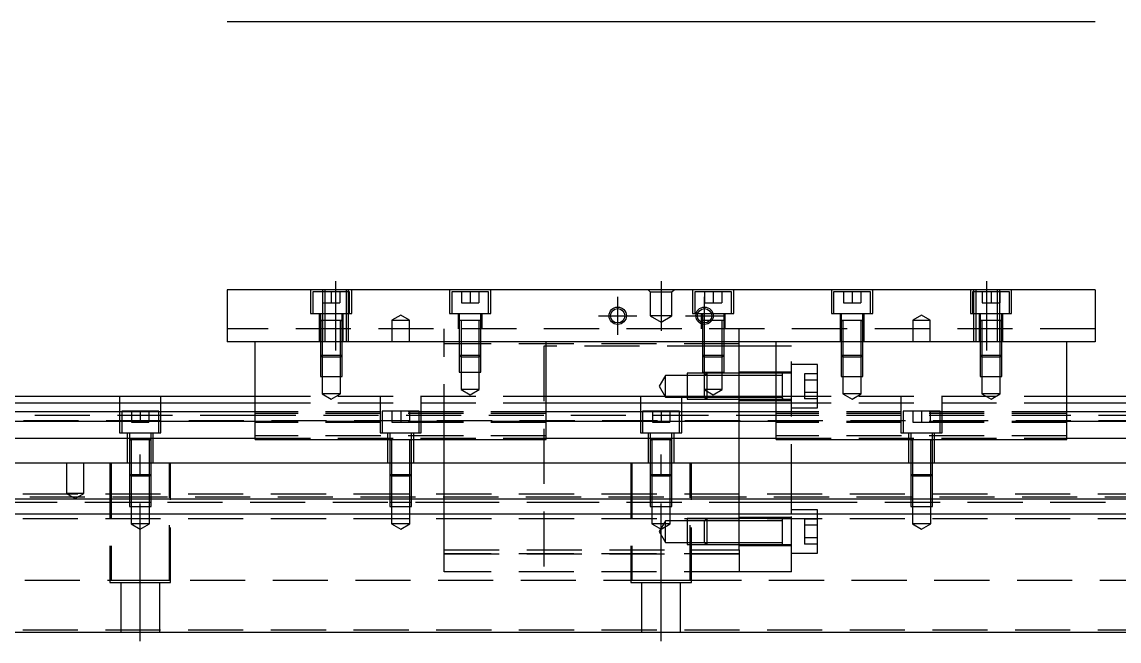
# Model space of a CAD drawing. Extents: x -20 to 983, y -290 to 102.
# Drawn here: x 232.7 to 485.5, y -242.8 to -100 of the extents above; entities that cross this region are included whole.
import ezdxf

# ---------------------------------------------------------------- set-up
doc = ezdxf.new("R2010")
doc.units = 0
doc.linetypes.add('CENTER', pattern=[50.8, 31.75, -6.35, 6.35, -6.35])
doc.linetypes.add('DASHED', pattern=[19.05, 12.7, -6.35])
doc.layers.get('0').update_dxf_attribs({"linetype": 'CONTINUOUS'})
doc.layers.add('CENTER', color=1, linetype='CENTER')

msp = doc.modelspace()

# ---------------------------------------------------------------- linework, layer by layer
at = {"color": 7, "linetype": 'CONTINUOUS'}
for p, q in [((480, -100), (280, -100)), ((280, -161.76), (280, -173.76)), ((480, -161.76), (280, -161.76)), ((480, -161.76), (480, -173.76)), ((480, -173.76), (280, -173.76)), ((286.5, -196.26), (286.5, -173.76)), ((353.5, -196.26), (353.5, -173.76)), ((398, -186.26), (398, -173.76)), ((406.5, -196.26), (406.5, -173.76)), ((473.5, -196.26), (473.5, -173.76)), ((406.5, -174.76), (398, -174.76)), ((0, -186.26), (286.5, -186.26)), ((353.5, -186.26), (406.5, -186.26)), ((473.5, -186.26), (760, -186.26)), ((0, -187.799608), (286.5, -187.799608)), ((353.5, -187.799608), (406.5, -187.799608)), ((473.5, -187.799608), (760, -187.799608)), ((286.5, -189.88154), (0, -189.88154)), ((406.5, -189.88154), (353.5, -189.88154)), ((760, -189.88154), (473.5, -189.88154)), ((286.5, -192.096666), (0, -192.096666)), ((406.5, -192.096666), (353.5, -192.096666)), ((760, -192.096666), (473.5, -192.096666)), ((0, -195.941934), (286.5, -195.941934)), ((286.5, -196.26), (353.5, -196.26)), ((353.5, -195.941934), (406.5, -195.941934)), ((406.5, -196.26), (473.5, -196.26)), ((473.5, -195.941934), (760, -195.941934)), ((760, -201.76), (0, -201.76)), ((760, -210.06), (0, -210.06)), ((760, -213.46), (0, -213.46)), ((760, -240.76), (0, -240.76))]:
    msp.add_line(p, q, dxfattribs=at)
at = {"color": 3, "linetype": 'DASHED'}
for p, q in [((299.25, -161.76), (299.25, -167.26)), ((308.25, -162.26), (299.75, -162.26)), ((299.75, -162.26), (299.75, -167.26)), ((302, -162.26), (302, -164.76)), ((302.000006, -161.76), (302.000006, -162.26)), ((302.000006, -162.26), (302.000006, -167.26)), ((302.5, -161.76), (302.5, -173.76)), ((304, -162.26), (304, -164.76)), ((306, -162.26), (306, -164.76)), ((307.5, -173.76), (307.5, -161.76)), ((307.999994, -173.76), (307.999994, -161.76)), ((308.25, -167.26), (308.25, -162.26)), ((308.75, -167.26), (308.75, -161.76)), ((331.25, -161.76), (331.25, -167.26)), ((332.999994, -162.26), (331.75, -162.26)), ((331.75, -162.26), (331.75, -167.26)), ((340.25, -162.26), (332.999994, -162.26)), ((334, -162.26), (334, -164.76)), ((336, -162.26), (336, -164.76)), ((338, -162.26), (338, -164.76)), ((340.25, -167.26), (340.25, -162.26)), ((340.75, -167.26), (340.75, -161.76)), ((377.5, -162.26), (377, -161.76)), ((377.5, -162.26), (377.5, -167.76)), ((377.5, -162.26), (382.5, -162.26)), ((382.5, -162.26), (383, -161.76)), ((382.5, -167.76), (382.5, -162.26)), ((387.25, -161.76), (387.25, -167.26)), ((396.25, -162.26), (387.75, -162.26)), ((387.75, -162.26), (387.75, -167.26)), ((390, -162.26), (390, -164.76)), ((392, -162.26), (392, -164.76)), ((394, -162.26), (394, -164.76)), ((396.25, -167.26), (396.25, -162.26)), ((396.75, -167.26), (396.75, -161.76)), ((419.25, -161.76), (419.25, -167.26)), ((428.25, -162.26), (419.75, -162.26)), ((419.75, -162.26), (419.75, -167.26)), ((422, -162.26), (422, -164.76)), ((424, -162.26), (424, -164.76)), ((426, -162.26), (426, -164.76)), ((428.25, -167.26), (428.25, -162.26)), ((428.75, -167.26), (428.75, -161.76)), ((451.25, -161.76), (451.25, -167.26)), ((460.25, -162.26), (451.75, -162.26)), ((451.75, -162.26), (451.75, -167.26)), ((452.000006, -161.76), (452.000006, -173.76)), ((452.5, -161.76), (452.5, -173.76)), ((454, -162.26), (454, -164.76)), ((456, -162.26), (456, -164.76)), ((457.5, -173.76), (457.5, -161.76)), ((457.999994, -162.26), (457.999994, -161.76)), ((457.999994, -167.26), (457.999994, -162.26)), ((458, -162.26), (458, -164.76)), ((460.25, -167.26), (460.25, -162.26)), ((460.75, -167.26), (460.75, -161.76)), ((302, -164.76), (304, -164.76)), ((304, -164.76), (306, -164.76)), ((334, -164.76), (336, -164.76)), ((336, -164.76), (338, -164.76)), ((390, -164.76), (392, -164.76)), ((392, -164.76), (394, -164.76)), ((422, -164.76), (424, -164.76)), ((424, -164.76), (426, -164.76)), ((454, -164.76), (456, -164.76)), ((456, -164.76), (458, -164.76)), ((299.25, -167.26), (308.75, -167.26)), ((301.25, -167.26), (301.25, -173.76)), ((301.5, -167.26), (301.5, -168.86)), ((301.5, -168.855), (301.5, -168.86)), ((301.5, -168.86), (301.757448, -168.86)), ((301.757468, -168.86), (301.5, -168.86)), ((301.5, -168.86), (301.5, -173.75998)), ((301.5, -168.86), (301.5, -168.865)), ((306.242552, -168.86), (301.757468, -168.86)), ((301.9, -168.86), (301.9, -173.75998)), ((302.000006, -167.26), (302.000006, -173.76)), ((306.1, -173.75998), (306.1, -168.86)), ((306.5, -168.86), (306.242552, -168.86)), ((306.242602, -168.86), (306.5, -168.86)), ((306.5, -168.86), (306.5, -167.26)), ((306.5, -168.86), (306.5, -168.855)), ((306.5, -173.75998), (306.5, -168.86)), ((306.5, -168.865), (306.5, -168.86)), ((306.75, -173.76), (306.75, -167.26)), ((320, -167.6053), (318, -168.76)), ((318, -168.76), (320, -168.76)), ((318, -168.76), (318, -173.76)), ((322, -168.76), (320, -167.6053)), ((320, -168.76), (322, -168.76)), ((322, -173.76), (322, -168.76)), ((331.25, -167.26), (340.75, -167.26)), ((333.25, -167.26), (333.25, -170.76)), ((333.5, -167.26), (333.5, -168.86)), ((333.5, -168.855), (333.5, -168.86)), ((333.757468, -168.86), (333.5, -168.86)), ((333.5, -168.86), (333.5, -168.865)), ((333.5, -168.86), (333.5, -170.75998)), ((338.5, -168.86), (333.757468, -168.86)), ((333.9, -168.86), (333.9, -170.75998)), ((338.1, -170.75998), (338.1, -168.86)), ((338.5, -168.86), (338.5, -167.26)), ((338.5, -168.86), (338.5, -168.855)), ((338.5, -168.865), (338.5, -168.86)), ((338.5, -170.75998), (338.5, -168.86)), ((338.75, -170.76), (338.75, -167.26)), ((382.5, -167.76), (377.5, -167.76)), ((377.5, -167.76), (380, -169.203376)), ((380, -169.203376), (382.5, -167.76)), ((387.25, -167.26), (396.75, -167.26)), ((389.25, -167.26), (389.25, -170.76)), ((389.5, -167.26), (389.5, -168.86)), ((389.5, -168.855), (389.5, -168.86)), ((389.757468, -168.86), (389.5, -168.86)), ((389.5, -168.86), (389.5, -169.332418)), ((389.5, -168.86), (389.5, -168.865)), ((389.5, -169.332418), (389.5, -169.696492)), ((391.229562, -168.86), (389.757468, -168.86)), ((389.9, -168.86), (389.9, -169.406966)), ((391.669968, -168.86), (391.229562, -168.86)), ((391.67033, -168.86), (391.229838, -168.86)), ((394.242552, -168.86), (391.669968, -168.86)), ((394.1, -170.75998), (394.1, -168.86)), ((394.5, -168.86), (394.242552, -168.86)), ((394.5, -168.86), (394.5, -167.26)), ((394.5, -168.86), (394.5, -168.855)), ((394.5, -170.75998), (394.5, -168.86)), ((394.5, -168.865), (394.5, -168.86)), ((394.75, -170.76), (394.75, -167.26)), ((419.25, -167.26), (428.75, -167.26)), ((421.25, -167.26), (421.25, -173.76)), ((421.5, -167.26), (421.5, -168.86)), ((421.5, -168.855), (421.5, -168.86)), ((421.5, -168.86), (421.757448, -168.86)), ((421.757468, -168.86), (421.5, -168.86)), ((421.5, -168.86), (421.5, -173.75998)), ((421.5, -168.86), (421.5, -168.865)), ((426.242552, -168.86), (421.757468, -168.86)), ((421.9, -168.86), (421.9, -173.75998)), ((426.1, -173.75998), (426.1, -168.86)), ((426.5, -168.86), (426.242552, -168.86)), ((426.242602, -168.86), (426.5, -168.86)), ((426.5, -168.86), (426.5, -167.26)), ((426.5, -168.86), (426.5, -168.855)), ((426.5, -173.75998), (426.5, -168.86)), ((426.5, -168.865), (426.5, -168.86)), ((426.75, -173.76), (426.75, -167.26)), ((440, -167.6053), (438, -168.76)), ((438, -168.76), (440, -168.76)), ((438, -168.76), (438, -173.76)), ((442, -168.76), (440, -167.6053)), ((440, -168.76), (442, -168.76)), ((442, -173.76), (442, -168.76)), ((451.25, -167.26), (460.75, -167.26)), ((453.25, -167.26), (453.25, -173.76)), ((453.5, -167.26), (453.5, -168.86)), ((453.5, -168.855), (453.5, -168.86)), ((453.5, -168.86), (453.757448, -168.86)), ((453.757468, -168.86), (453.5, -168.86)), ((453.5, -168.86), (453.5, -168.865)), ((453.5, -168.86), (453.5, -173.75998)), ((458.242552, -168.86), (453.757468, -168.86)), ((453.9, -168.86), (453.9, -173.75998)), ((457.999994, -173.76), (457.999994, -167.26)), ((458.1, -173.75998), (458.1, -168.86)), ((458.5, -168.86), (458.242552, -168.86)), ((458.242602, -168.86), (458.5, -168.86)), ((458.5, -168.86), (458.5, -167.26)), ((458.5, -168.86), (458.5, -168.855)), ((458.5, -168.865), (458.5, -168.86)), ((458.5, -173.75998), (458.5, -168.86)), ((458.75, -173.76), (458.75, -167.26)), ((480, -170.76), (280, -170.76)), ((330, -173.76), (330, -170.76)), ((333.5, -170.76), (333.5, -173.76)), ((333.500006, -170.76), (333.500006, -173.76)), ((333.9, -170.76), (333.9, -173.76)), ((338.1, -173.76), (338.1, -170.76)), ((338.499994, -173.76), (338.499994, -170.76)), ((338.5, -173.76), (338.5, -170.76)), ((389.5, -169.696492), (389.5, -170.75998)), ((389.5, -170.76), (389.5, -176.86)), ((389.500006, -170.76), (389.500006, -176.86)), ((389.9, -169.406966), (389.9, -169.757498)), ((389.9, -169.757498), (389.9, -170.75998)), ((389.9, -170.76), (389.9, -177.26)), ((394.1, -173.76), (394.1, -170.76)), ((394.499994, -173.76), (394.499994, -170.76)), ((394.5, -173.76), (394.5, -170.76)), ((398, -173.76), (398, -170.76)), ((301.5, -173.76), (301.5, -176.86)), ((301.500006, -173.76), (301.500006, -176.860006)), ((301.9, -173.76), (301.9, -177.26)), ((306.1, -177.26), (306.1, -173.76)), ((306.499994, -176.860006), (306.499994, -173.76)), ((306.5, -176.86), (306.5, -173.76)), ((330, -196.26), (330, -173.76)), ((398, -174.26), (330, -174.26)), ((333.5, -173.76), (333.5, -176.86)), ((333.500006, -173.76), (333.500006, -176.860006)), ((333.9, -173.76), (333.9, -177.26)), ((338.1, -177.26), (338.1, -173.76)), ((338.499994, -176.860006), (338.499994, -173.76)), ((338.5, -176.86), (338.5, -173.76)), ((394.1, -177.26), (394.1, -173.76)), ((394.499994, -176.860006), (394.499994, -173.76)), ((394.5, -176.86), (394.5, -173.76)), ((421.5, -173.76), (421.5, -176.86)), ((421.500006, -173.76), (421.500006, -176.860006)), ((421.9, -173.76), (421.9, -177.26)), ((426.1, -177.26), (426.1, -173.76)), ((426.499994, -176.860006), (426.499994, -173.76)), ((426.5, -176.86), (426.5, -173.76)), ((453.5, -173.76), (453.5, -176.86)), ((453.500006, -173.76), (453.500006, -176.860006)), ((453.9, -173.76), (453.9, -177.26)), ((458.1, -177.26), (458.1, -173.76)), ((458.499994, -176.860006), (458.499994, -173.76)), ((458.5, -176.86), (458.5, -173.76)), ((301.5, -176.86), (306.5, -176.86)), ((301.5, -176.86), (301.9, -177.26)), ((301.500006, -176.86002), (301.500006, -181.76)), ((306.1, -177.26), (306.5, -176.86)), ((306.499994, -181.76), (306.499994, -176.86002)), ((333.5, -176.86), (338.5, -176.86)), ((333.5, -176.86), (333.9, -177.26)), ((333.500006, -176.86002), (333.500006, -180.76)), ((338.1, -177.26), (338.5, -176.86)), ((338.499994, -180.76), (338.499994, -176.86002)), ((353, -174.76), (353, -226.76)), ((394.1, -174.76), (353, -174.76)), ((389.5, -176.86), (394.5, -176.86)), ((389.5, -176.86), (389.9, -177.26)), ((389.500006, -176.86002), (389.500006, -180.76)), ((394.5, -174.76), (394.1, -174.76)), ((394.1, -177.26), (394.5, -176.86)), ((394.499994, -180.76), (394.499994, -176.86002)), ((398, -174.76), (394.5, -174.76)), ((410, -174.76), (406.5, -174.76)), ((410, -210.06), (410, -174.76)), ((421.5, -176.86), (426.5, -176.86)), ((421.5, -176.86), (421.9, -177.26)), ((421.500006, -176.86002), (421.500006, -181.76)), ((426.1, -177.26), (426.5, -176.86)), ((426.499994, -181.76), (426.499994, -176.86002)), ((453.5, -176.86), (458.5, -176.86)), ((453.5, -176.86), (453.9, -177.26)), ((453.500006, -176.86002), (453.500006, -181.76)), ((458.1, -177.26), (458.5, -176.86)), ((458.499994, -181.76), (458.499994, -176.86002)), ((306.1, -177.26), (301.9, -177.26)), ((301.9, -177.26002), (301.9, -181.76)), ((306.1, -181.76), (306.1, -177.26002)), ((338.1, -177.26), (333.9, -177.26)), ((333.9, -177.26002), (333.9, -180.76)), ((338.1, -180.76), (338.1, -177.26002)), ((394.1, -177.26), (389.9, -177.26)), ((389.9, -177.26002), (389.9, -180.76)), ((394.1, -180.76), (394.1, -177.26002)), ((416, -179.01), (410, -179.01)), ((416, -189.01), (416, -179.01)), ((426.1, -177.26), (421.9, -177.26)), ((421.9, -177.26002), (421.9, -181.76)), ((426.1, -181.76), (426.1, -177.26002)), ((458.1, -177.26), (453.9, -177.26)), ((453.9, -177.26002), (453.9, -181.76)), ((458.1, -181.76), (458.1, -177.26002)), ((301.500006, -181.76), (306.499994, -181.76)), ((301.9, -181.76), (301.9, -185.76)), ((306.1, -185.76), (306.1, -181.76)), ((333.500006, -180.76), (338.499994, -180.76)), ((333.9, -180.76), (333.9, -184.76)), ((338.1, -184.76), (338.1, -180.76)), ((381, -181.51), (379.556624, -184.01)), ((381, -186.51), (381, -181.51)), ((386, -181.51), (381, -181.51)), ((386, -181.010006), (386, -187.009994)), ((390.49998, -181.010006), (386, -181.010006)), ((389.99998, -181.51), (386, -181.51)), ((389.500006, -180.76), (394.499994, -180.76)), ((389.9, -180.76), (389.9, -184.76)), ((390.5, -181.01), (390, -181.51)), ((390, -186.51), (390, -181.51)), ((398, -181.51), (390, -181.51)), ((390.5, -181.01), (390.5, -187.01)), ((398, -181.01), (390.5, -181.01)), ((398, -181.010006), (390.5, -181.010006)), ((394.1, -184.76), (394.1, -180.76)), ((410, -180.76), (398, -180.76)), ((402.500006, -181.01), (398.00002, -181.01)), ((408, -181.51), (398.00002, -181.51)), ((407.499994, -181.01), (402.500006, -181.01)), ((408, -181.01), (407.499994, -181.01)), ((408, -181.01), (407.995, -181.01)), ((408, -181.359602), (408, -181.01)), ((408.005, -181.01), (408, -181.01)), ((410, -181.01), (408, -181.01)), ((408, -183.84997), (408, -181.359602)), ((413, -181.123248), (413, -182.566624)), ((416, -181.123248), (413, -181.123248)), ((421.500006, -181.76), (426.499994, -181.76)), ((421.9, -181.76), (421.9, -185.76)), ((426.1, -185.76), (426.1, -181.76)), ((453.500006, -181.76), (458.499994, -181.76)), ((453.9, -181.76), (453.9, -185.76)), ((458.1, -185.76), (458.1, -181.76)), ((379.556624, -184.01), (381, -186.51)), ((408, -184.21006), (408, -183.84997)), ((408, -186.66035), (408, -184.21006)), ((413, -182.566624), (413, -185.453376)), ((416, -182.566624), (413, -182.566624)), ((255.25, -186.26), (255.25, -194.76)), ((264.75, -194.76), (264.75, -186.26)), ((286.5, -186.26), (353.5, -186.26)), ((306.1, -185.76), (301.9, -185.76)), ((301.9, -185.76), (304, -186.972436)), ((304, -186.972436), (306.1, -185.76)), ((315.25, -186.26), (315.25, -194.76)), ((324.75, -194.76), (324.75, -186.26)), ((338.1, -184.76), (333.9, -184.76)), ((333.9, -184.76), (336, -185.972436)), ((336, -185.972436), (338.1, -184.76)), ((375.25, -186.26), (375.25, -194.76)), ((381, -186.51), (386, -186.51)), ((384.75, -194.76), (384.75, -186.26)), ((386, -186.51), (389.99998, -186.51)), ((386, -187.009994), (390.49998, -187.009994)), ((394.1, -184.76), (389.9, -184.76)), ((389.9, -184.76), (392, -185.972436)), ((390, -186.51), (390.5, -187.01)), ((390, -186.51), (398, -186.51)), ((390.5, -187.009994), (398, -187.009994)), ((390.5, -187.01), (398, -187.01)), ((392, -185.972436), (394.1, -184.76)), ((398, -196.26), (398, -186.26)), ((398.00002, -186.51), (408, -186.51)), ((398.00002, -187.01), (408.005, -187.01)), ((406.5, -186.26), (473.5, -186.26)), ((407.995, -187.01), (410, -187.01)), ((408, -187.01), (408, -186.66035)), ((408, -186.660398), (408, -187.01)), ((413, -185.453376), (413, -186.896752)), ((416, -185.453376), (413, -185.453376)), ((416, -186.896752), (413, -186.896752)), ((426.1, -185.76), (421.9, -185.76)), ((421.9, -185.76), (424, -186.972436)), ((424, -186.972436), (426.1, -185.76)), ((435.25, -186.26), (435.25, -194.76)), ((444.75, -194.76), (444.75, -186.26)), ((458.1, -185.76), (453.9, -185.76)), ((453.9, -185.76), (456, -186.972436)), ((456, -186.972436), (458.1, -185.76)), ((286.5, -187.799608), (353.5, -187.799608)), ((398, -187.26), (410, -187.26)), ((406.5, -187.799608), (473.5, -187.799608)), ((410, -189.01), (416, -189.01)), ((703, -192.01), (25, -192.01)), ((286.5, -190.76), (28, -190.76)), ((264.25, -189.76), (255.75, -189.76)), ((255.75, -189.76), (255.75, -194.76)), ((258, -189.76), (258, -192.26)), ((260, -189.76), (260, -192.26)), ((262, -189.76), (262, -192.26)), ((264.25, -194.76), (264.25, -189.76)), ((353.5, -189.88154), (286.5, -189.88154)), ((353.5, -190.28668), (286.5, -190.28668)), ((352.99998, -190.76), (286.5, -190.76)), ((324.25, -189.76), (315.75, -189.76)), ((315.75, -189.76), (315.75, -194.76)), ((318, -189.76), (318, -192.26)), ((320, -189.76), (320, -192.26)), ((322, -189.76), (322, -192.26)), ((324.25, -194.76), (324.25, -189.76)), ((410, -190.76), (353, -190.76)), ((384.25, -189.76), (375.75, -189.76)), ((375.75, -189.76), (375.75, -194.76)), ((378, -189.76), (378, -192.26)), ((380, -189.76), (380, -192.26)), ((382, -189.76), (382, -192.26)), ((384.25, -194.76), (384.25, -189.76)), ((473.5, -189.88154), (406.5, -189.88154)), ((473.5, -190.28668), (406.5, -190.28668)), ((473.5, -190.76), (410.00002, -190.76)), ((444.25, -189.76), (435.75, -189.76)), ((435.75, -189.76), (435.75, -194.76)), ((438, -189.76), (438, -192.26)), ((440, -189.76), (440, -192.26)), ((442, -189.76), (442, -192.26)), ((444.25, -194.76), (444.25, -189.76)), ((703, -190.76), (473.5, -190.76)), ((258, -192.26), (260, -192.26)), ((260, -192.26), (262, -192.26)), ((353.5, -192.096666), (286.5, -192.096666)), ((353.5, -192.34), (286.5, -192.34)), ((318, -192.26), (320, -192.26)), ((320, -192.26), (322, -192.26)), ((378, -192.26), (380, -192.26)), ((380, -192.26), (382, -192.26)), ((473.5, -192.096666), (406.5, -192.096666)), ((473.5, -192.34), (406.5, -192.34)), ((438, -192.26), (440, -192.26)), ((440, -192.26), (442, -192.26)), ((255.25, -194.76), (264.75, -194.76)), ((257, -194.76), (257, -201.76)), ((257.5, -194.76), (257.5, -196.36)), ((257.5, -196.355), (257.5, -196.36)), ((257.5, -196.36), (257.757448, -196.36)), ((257.757468, -196.36), (257.5, -196.36)), ((257.5, -196.36), (257.5, -196.365)), ((257.5, -196.36), (257.5, -201.75998)), ((262.242552, -196.36), (257.757468, -196.36)), ((257.9, -196.36), (257.9, -201.75998)), ((262.1, -201.75998), (262.1, -196.36)), ((262.5, -196.36), (262.242552, -196.36)), ((262.242602, -196.36), (262.5, -196.36)), ((262.5, -196.36), (262.5, -194.76)), ((262.5, -196.36), (262.5, -196.355)), ((262.5, -196.365), (262.5, -196.36)), ((262.5, -201.75998), (262.5, -196.36)), ((263, -201.76), (263, -194.76)), ((353.5, -195.437372), (286.5, -195.437372)), ((286.5, -195.941934), (353.5, -195.941934)), ((315.25, -194.76), (324.75, -194.76)), ((317, -194.76), (317, -201.76)), ((317.5, -194.76), (317.5, -196.36)), ((317.5, -196.355), (317.5, -196.36)), ((317.5, -196.36), (317.757448, -196.36)), ((317.757468, -196.36), (317.5, -196.36)), ((317.5, -196.36), (317.5, -196.365)), ((317.5, -196.36), (317.5, -201.75998)), ((322.242552, -196.36), (317.757468, -196.36)), ((317.9, -196.36), (317.9, -201.75998)), ((322.1, -201.75998), (322.1, -196.36)), ((322.5, -196.36), (322.242552, -196.36)), ((322.242602, -196.36), (322.5, -196.36)), ((322.5, -196.36), (322.5, -194.76)), ((322.5, -196.36), (322.5, -196.355)), ((322.5, -196.365), (322.5, -196.36)), ((322.5, -201.75998), (322.5, -196.36)), ((323, -201.76), (323, -194.76)), ((330, -201.76), (330, -196.26)), ((375.25, -194.76), (384.75, -194.76)), ((377, -194.76), (377, -201.76)), ((377.5, -194.76), (377.5, -196.36)), ((377.5, -196.355), (377.5, -196.36)), ((377.5, -196.36), (377.757448, -196.36)), ((377.757468, -196.36), (377.5, -196.36)), ((377.5, -196.36), (377.5, -196.365)), ((377.5, -196.36), (377.5, -201.75998)), ((382.242552, -196.36), (377.757468, -196.36)), ((377.9, -196.36), (377.9, -201.75998)), ((382.1, -201.75998), (382.1, -196.36)), ((382.5, -196.36), (382.242552, -196.36)), ((382.242602, -196.36), (382.5, -196.36)), ((382.5, -196.36), (382.5, -194.76)), ((382.5, -196.36), (382.5, -196.355)), ((382.5, -196.365), (382.5, -196.36)), ((382.5, -201.75998), (382.5, -196.36)), ((383, -201.76), (383, -194.76)), ((398, -201.76), (398, -196.26)), ((473.5, -195.437372), (406.5, -195.437372)), ((406.5, -195.941934), (473.5, -195.941934)), ((435.25, -194.76), (444.75, -194.76)), ((437, -194.76), (437, -201.76)), ((437.5, -194.76), (437.5, -196.36)), ((437.5, -196.355), (437.5, -196.36)), ((437.5, -196.36), (437.757448, -196.36)), ((437.757468, -196.36), (437.5, -196.36)), ((437.5, -196.36), (437.5, -196.365)), ((437.5, -196.36), (437.5, -201.75998)), ((442.242552, -196.36), (437.757468, -196.36)), ((437.9, -196.36), (437.9, -201.75998)), ((442.1, -201.75998), (442.1, -196.36)), ((442.5, -196.36), (442.242552, -196.36)), ((442.242602, -196.36), (442.5, -196.36)), ((442.5, -196.36), (442.5, -194.76)), ((442.5, -196.36), (442.5, -196.355)), ((442.5, -196.365), (442.5, -196.36)), ((442.5, -201.75998), (442.5, -196.36)), ((443, -201.76), (443, -194.76)), ((243, -201.76), (243, -208.76)), ((247, -208.76), (247, -201.76)), ((253, -201.76), (253, -229.26)), ((253.291796, -201.76), (253.291796, -228.76)), ((257.5, -201.76), (257.5, -204.36)), ((257.500006, -201.76), (257.500006, -204.360006)), ((257.9, -201.76), (257.9, -204.76)), ((262.1, -204.76), (262.1, -201.76)), ((262.499994, -204.360006), (262.499994, -201.76)), ((262.5, -204.36), (262.5, -201.76)), ((266.708204, -228.76), (266.708204, -201.76)), ((267, -229.26), (267, -201.76)), ((317.5, -201.76), (317.5, -204.36)), ((317.500006, -201.76), (317.500006, -204.360006)), ((317.9, -201.76), (317.9, -204.76)), ((322.1, -204.76), (322.1, -201.76)), ((322.499994, -204.360006), (322.499994, -201.76)), ((322.5, -204.36), (322.5, -201.76)), ((330, -210.06), (330, -201.76)), ((373, -201.76), (373, -229.26)), ((373.291796, -201.76), (373.291796, -228.76)), ((377.5, -201.76), (377.5, -204.36)), ((377.500006, -201.76), (377.500006, -204.360006)), ((377.9, -201.76), (377.9, -204.76)), ((382.1, -204.76), (382.1, -201.76)), ((382.499994, -204.360006), (382.499994, -201.76)), ((382.5, -204.36), (382.5, -201.76)), ((386.708204, -228.76), (386.708204, -201.76)), ((387, -229.26), (387, -201.76)), ((398, -210.06), (398, -201.76)), ((437.5, -201.76), (437.5, -204.36)), ((437.500006, -201.76), (437.500006, -204.360006)), ((437.9, -201.76), (437.9, -204.76)), ((442.1, -204.76), (442.1, -201.76)), ((442.499994, -204.360006), (442.499994, -201.76)), ((442.5, -204.36), (442.5, -201.76)), ((257.5, -204.36), (262.5, -204.36)), ((257.5, -204.36), (257.9, -204.76)), ((257.500006, -204.36002), (257.500006, -210.06)), ((262.1, -204.76), (262.5, -204.36)), ((262.499994, -210.06), (262.499994, -204.36002)), ((317.5, -204.36), (322.5, -204.36)), ((317.5, -204.36), (317.9, -204.76)), ((317.500006, -204.36002), (317.500006, -210.06)), ((322.1, -204.76), (322.5, -204.36)), ((322.499994, -210.06), (322.499994, -204.36002)), ((377.5, -204.36), (382.5, -204.36)), ((377.5, -204.36), (377.9, -204.76)), ((377.500006, -204.36002), (377.500006, -210.06)), ((382.1, -204.76), (382.5, -204.36)), ((382.499994, -210.06), (382.499994, -204.36002)), ((437.5, -204.36), (442.5, -204.36)), ((437.5, -204.36), (437.9, -204.76)), ((437.500006, -204.36002), (437.500006, -210.06)), ((442.1, -204.76), (442.5, -204.36)), ((442.499994, -210.06), (442.499994, -204.36002)), ((262.1, -204.76), (257.9, -204.76)), ((257.9, -204.76002), (257.9, -211.76)), ((262.1, -211.76), (262.1, -204.76002)), ((322.1, -204.76), (317.9, -204.76)), ((317.9, -204.76002), (317.9, -211.76)), ((322.1, -211.76), (322.1, -204.76002)), ((382.1, -204.76), (377.9, -204.76)), ((377.9, -204.76002), (377.9, -211.76)), ((382.1, -211.76), (382.1, -204.76002)), ((442.1, -204.76), (437.9, -204.76)), ((437.9, -204.76002), (437.9, -211.76)), ((442.1, -211.76), (442.1, -204.76002)), ((760, -208.91), (0, -208.91)), ((25, -209.51), (703, -209.51)), ((247, -208.76), (243, -208.76)), ((243, -208.76), (245, -209.9147)), ((245, -209.9147), (247, -208.76)), ((56.708204, -210.76), (330, -210.76)), ((257.500006, -210.06), (257.500006, -211.76)), ((257.500006, -210.76), (262.499994, -210.76)), ((257.500006, -211.76), (262.499994, -211.76)), ((257.9, -211.76), (257.9, -215.76)), ((262.1, -215.76), (262.1, -211.76)), ((262.499994, -211.76), (262.499994, -210.06)), ((317.500006, -210.06), (317.500006, -211.76)), ((317.500006, -210.76), (322.499994, -210.76)), ((317.500006, -211.76), (322.499994, -211.76)), ((317.9, -211.76), (317.9, -215.76)), ((322.1, -215.76), (322.1, -211.76)), ((322.499994, -211.76), (322.499994, -210.06)), ((330, -213.46), (330, -210.06)), ((330, -210.76), (352.99998, -210.76)), ((353, -210.759994), (398, -210.759994)), ((353, -210.76), (398, -210.76)), ((377.500006, -210.06), (377.500006, -211.76)), ((377.500006, -210.76), (382.499994, -210.76)), ((377.500006, -211.76), (382.499994, -211.76)), ((377.9, -211.76), (377.9, -215.76)), ((382.1, -215.76), (382.1, -211.76)), ((382.499994, -211.76), (382.499994, -210.06)), ((398, -213.46), (398, -210.06)), ((398, -210.759994), (407.500006, -210.759994)), ((398, -210.76), (407.500006, -210.76)), ((407.500006, -210.759994), (410, -210.759994)), ((407.500006, -210.76), (410, -210.76)), ((410, -211.76), (410, -210.06)), ((410, -213.46), (410, -211.76)), ((410.00002, -210.76), (412.499994, -210.76)), ((412.499994, -210.76), (703, -210.76)), ((437.500006, -210.06), (437.500006, -211.76)), ((437.500006, -210.76), (442.499994, -210.76)), ((437.500006, -211.76), (442.499994, -211.76)), ((437.9, -211.76), (437.9, -215.76)), ((442.1, -215.76), (442.1, -211.76)), ((442.499994, -211.76), (442.499994, -210.06)), ((760, -214.61), (0, -214.61)), ((330, -221.76), (330, -213.46)), ((386, -214.510006), (386, -220.509994)), ((390.49998, -214.510006), (386, -214.510006)), ((390.5, -214.51), (390, -215.01)), ((390.5, -214.51), (390.5, -220.51)), ((398, -214.51), (390.5, -214.51)), ((398, -214.510006), (390.5, -214.510006)), ((398, -221.76), (398, -213.46)), ((410, -214.26), (398, -214.26)), ((408, -214.51), (398.00002, -214.51)), ((408, -214.51), (407.995, -214.51)), ((410, -214.51), (408, -214.51)), ((408.005, -214.51), (408, -214.51)), ((408, -217.34997), (408, -214.61)), ((416, -212.51), (410, -212.51)), ((410, -226.76), (410, -213.46)), ((413, -214.623248), (413, -216.066624)), ((416, -214.623248), (413, -214.623248)), ((416, -213.46), (416, -212.51)), ((416, -222.51), (416, -213.46)), ((262.1, -215.76), (257.9, -215.76)), ((257.9, -215.76), (260, -216.972436)), ((260, -216.972436), (262.1, -215.76)), ((322.1, -215.76), (317.9, -215.76)), ((317.9, -215.76), (320, -216.972436)), ((320, -216.972436), (322.1, -215.76)), ((382.1, -215.76), (377.9, -215.76)), ((377.9, -215.76), (380, -216.972436)), ((381, -215.01), (379.556624, -217.51)), ((380, -216.972436), (382.1, -215.76)), ((381, -220.01), (381, -215.01)), ((386, -215.01), (381, -215.01)), ((389.99998, -215.01), (386, -215.01)), ((390, -220.01), (390, -215.01)), ((398, -215.01), (390, -215.01)), ((408, -215.01), (398.00002, -215.01)), ((408, -217.71006), (408, -217.34997)), ((416, -216.066624), (413, -216.066624)), ((413, -216.066624), (413, -218.953376)), ((442.1, -215.76), (437.9, -215.76)), ((437.9, -215.76), (440, -216.972436)), ((440, -216.972436), (442.1, -215.76)), ((379.556624, -217.51), (381, -220.01)), ((408, -220.16035), (408, -217.71006)), ((413, -218.953376), (413, -220.396752)), ((416, -218.953376), (413, -218.953376)), ((330, -221.76), (398, -221.76)), ((330, -226.76), (330, -221.76)), ((381, -220.01), (386, -220.01)), ((386, -220.01), (389.99998, -220.01)), ((386, -220.509994), (390.49998, -220.509994)), ((390, -220.01), (398, -220.01)), ((390, -220.01), (390.5, -220.51)), ((390.5, -220.509994), (398, -220.509994)), ((390.5, -220.51), (398, -220.51)), ((398, -220.76), (410, -220.76)), ((398, -221.76), (398, -226.76)), ((398.00002, -220.01), (408, -220.01)), ((398.00002, -220.51), (408, -220.51)), ((407.995, -220.51), (408, -220.51)), ((408, -220.51), (408, -220.16035)), ((408, -220.51), (410, -220.51)), ((408, -220.51), (408.005, -220.51)), ((416, -220.396752), (413, -220.396752)), ((330, -222.606052), (398, -222.606052)), ((398, -222.606052), (330, -222.606052)), ((410, -222.51), (416, -222.51)), ((398, -226.76), (330, -226.76)), ((410, -226.76), (398, -226.76)), ((703.291796, -228.76), (0, -228.76)), ((253, -229.26), (260, -229.26)), ((266.708204, -228.76), (253.291796, -228.76)), ((255.5, -229.26), (255.5, -240.76)), ((260, -229.26), (267, -229.26)), ((264.5, -240.76), (264.5, -229.26)), ((373, -229.26), (380, -229.26)), ((386.708204, -228.76), (373.291796, -228.76)), ((375.5, -229.26), (375.5, -240.76)), ((380, -229.26), (387, -229.26)), ((384.5, -240.76), (384.5, -229.26)), ((760, -240.26), (6.499992, -240.26))]:
    msp.add_line(p, q, dxfattribs=at)
at = {"color": 3, "linetype": 'CONTINUOUS'}
for centre in [(370, -167.76), (390, -167.76)]:
    msp.add_circle(centre, 2, dxfattribs=at)
at = {"color": 7, "linetype": 'CONTINUOUS'}
for centre in [(370, -167.76), (390, -167.76)]:
    msp.add_circle(centre, 1.65, dxfattribs=at)
at = {"layer": 'CENTER', "color": 1, "linetype": 'CENTER'}
for p, q in [((305, -159.76), (305, -175.76)), ((380, -159.76), (380, -171.203376)), ((455, -159.76), (455, -175.76)), ((370, -172.16), (370, -163.36)), ((390, -172.16), (390, -163.36)), ((365.6, -167.76), (374.4, -167.76)), ((385.6, -167.76), (394.4, -167.76)), ((260, -242.76), (260, -199.76)), ((380, -242.76), (380, -199.76))]:
    msp.add_line(p, q, dxfattribs=at)

doc.saveas('drawing.dxf')
